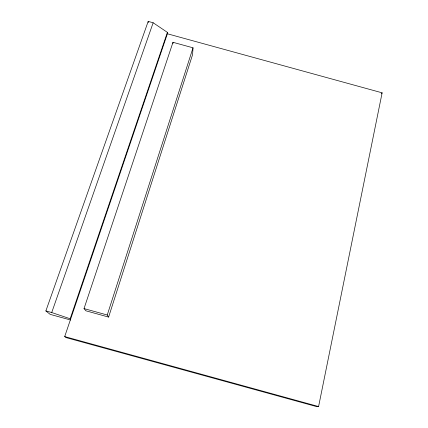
<?xml version="1.0" encoding="UTF-8"?>
<svg xmlns="http://www.w3.org/2000/svg" width="428" height="428" viewBox="0 0 428 428"><rect width="100%" height="100%" fill="white"/><g stroke="black" fill="none" stroke-linecap="round" stroke-linejoin="round"><path stroke-width="0.64" d="M172.971 43.549L172.982 42.302L193.023 47.813L192.584 54.64L108.616 317.078L85.873 310.798L84.022 308.599L172.982 42.302M167.396 33.775L64.698 336.585L66.105 337.601L316.613 406.6L318.587 406.547L382.129 92.823L167.396 33.775L167.385 32.362L153.154 22.764L148.184 21.4L45.871 310.931L50.156 314.371L70.652 320.016M108.616 317.078L107.257 315.003L193.023 47.813M70.615 319.127L70.171 318.764L167.385 32.362M45.871 310.931L51.718 312.542L153.154 22.764M381.444 93.844L382.129 92.823M84.022 308.599L107.257 315.003M64.698 336.585L318.587 406.547M51.718 312.542L70.171 318.764M148.184 21.4L148.254 22.679"/></g></svg>
